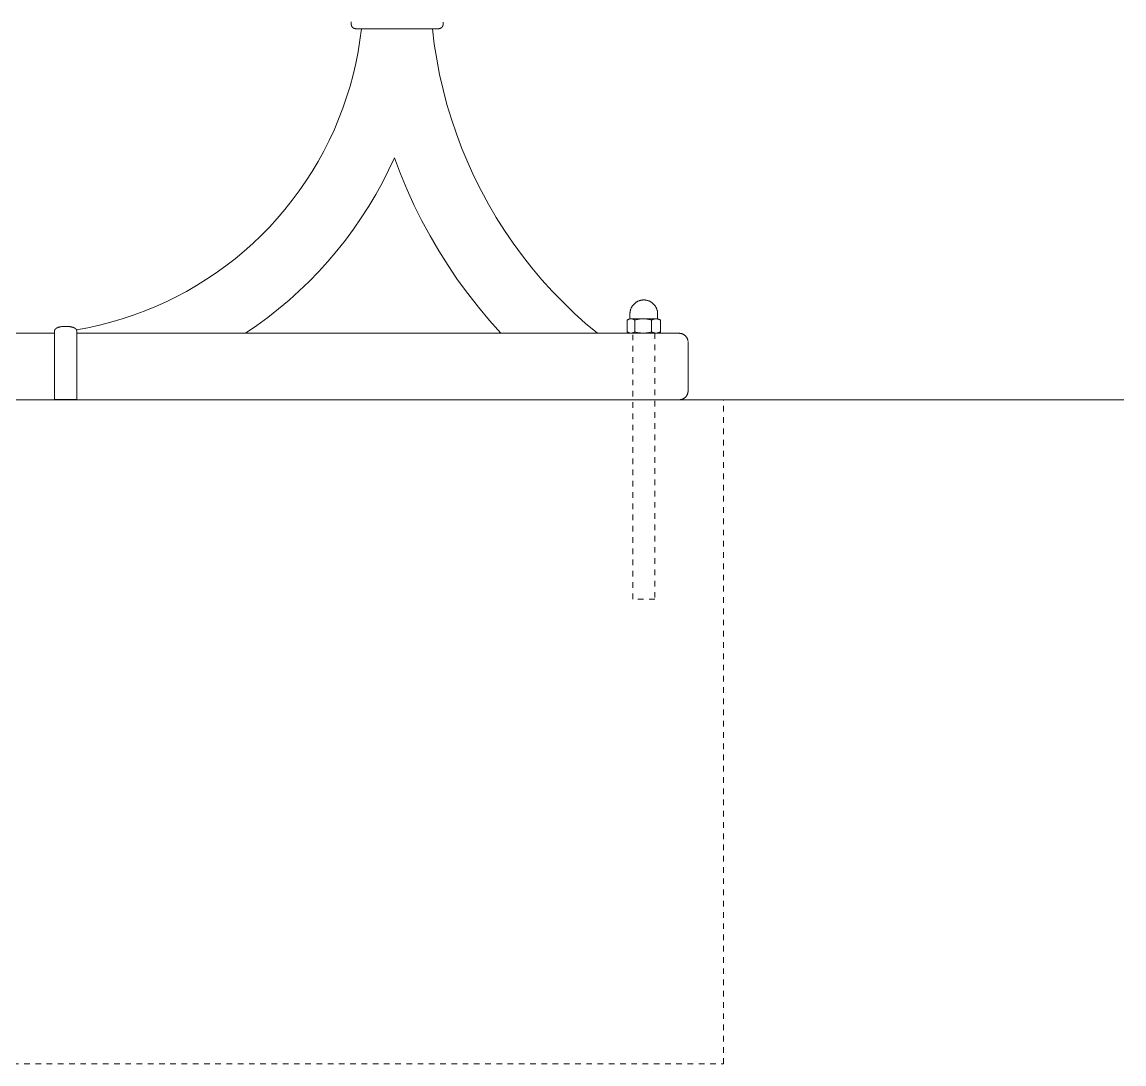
# Model space of a CAD drawing. Header units: inches. Extents: x -4 to 147, y -1 to 99.
# Drawn here: x 126 to 145.6, y 64.84 to 83.36 of the extents above; entities that cross this region are included whole.
import ezdxf

# ---------------------------------------------------------------- set-up
doc = ezdxf.new("R2010")
doc.units = ezdxf.units.IN
doc.linetypes.add('HIDDEN', pattern=[1.905, 1.27, -0.635])
doc.layers.add('ZANO_R', color=7, linetype='Continuous', lineweight=0)
doc.layers.add('ZANO_R_przerywana', color=250, linetype='HIDDEN', lineweight=0)

msp = doc.modelspace()

# ---------------------------------------------------------------- linework, layer by layer
at = {"layer": 'ZANO_R'}
for p, q in [((131.8597, 83.3641), (131.85974, 83.36679)), ((131.8597, 83.32473), (131.8597, 83.3641)), ((131.8597, 83.32473), (131.85974, 83.32204)), ((131.85974, 83.32204), (131.85988, 83.31936)), ((131.85988, 83.31936), (131.86011, 83.31668)), ((131.86011, 83.31668), (131.86043, 83.31401)), ((131.86043, 83.31401), (131.86084, 83.31135)), ((131.86084, 83.31135), (131.86134, 83.30871)), ((131.86134, 83.30871), (131.86194, 83.30609)), ((131.86194, 83.30609), (131.86262, 83.30349)), ((131.86262, 83.30349), (131.86339, 83.30091)), ((131.86339, 83.30091), (131.86424, 83.29836)), ((131.86424, 83.29836), (131.86519, 83.29584)), ((133.48818, 83.29836), (133.48724, 83.29584)), ((133.48904, 83.30091), (133.48818, 83.29836)), ((133.48981, 83.30349), (133.48904, 83.30091)), ((133.49049, 83.30609), (133.48981, 83.30349)), ((133.49108, 83.30871), (133.49049, 83.30609)), ((133.49158, 83.31135), (133.49108, 83.30871)), ((133.49199, 83.31401), (133.49158, 83.31135)), ((133.49231, 83.31668), (133.49199, 83.31401)), ((133.49254, 83.31936), (133.49231, 83.31668)), ((133.49268, 83.32204), (133.49254, 83.31936)), ((133.49273, 83.32473), (133.49268, 83.32204)), ((133.49272, 83.32473), (133.49272, 83.3641)), ((131.86519, 83.29584), (131.86622, 83.29336)), ((131.86622, 83.29336), (131.86733, 83.29091)), ((131.86733, 83.29091), (131.86852, 83.2885)), ((131.86852, 83.2885), (131.8698, 83.28614)), ((131.8698, 83.28614), (131.87116, 83.28382)), ((131.87116, 83.28382), (131.8726, 83.28154)), ((131.8726, 83.28154), (131.87411, 83.27932)), ((131.87411, 83.27932), (131.8757, 83.27715)), ((131.8757, 83.27715), (131.87736, 83.27504)), ((131.87736, 83.27504), (131.87909, 83.27298)), ((131.87909, 83.27298), (131.88089, 83.27099)), ((131.88089, 83.27099), (131.88276, 83.26905)), ((131.88276, 83.26905), (131.88469, 83.26718)), ((131.88469, 83.26718), (131.88669, 83.26538)), ((131.88669, 83.26538), (131.88874, 83.26365)), ((131.88874, 83.26365), (131.89086, 83.26199)), ((131.89086, 83.26199), (131.89303, 83.2604)), ((131.89303, 83.2604), (131.89525, 83.25889)), ((131.89525, 83.25889), (131.89752, 83.25745)), ((131.89752, 83.25745), (131.89985, 83.2561)), ((131.89985, 83.2561), (131.90221, 83.25482)), ((131.90221, 83.25482), (131.90462, 83.25362)), ((131.90462, 83.25362), (131.90707, 83.25251)), ((131.90707, 83.25251), (131.90955, 83.25148)), ((131.90955, 83.25148), (131.91207, 83.25054)), ((131.91207, 83.25054), (131.91462, 83.24968)), ((131.91462, 83.24968), (131.91719, 83.24891)), ((131.91719, 83.24891), (131.91979, 83.24823)), ((131.91979, 83.24823), (131.92242, 83.24764)), ((131.92242, 83.24764), (131.92506, 83.24713)), ((131.92506, 83.24713), (131.92771, 83.24672)), ((131.92771, 83.24672), (131.93038, 83.2464)), ((131.93038, 83.2464), (131.93306, 83.24617)), ((131.93306, 83.24617), (131.93575, 83.24604)), ((131.93575, 83.24604), (131.93844, 83.24599)), ((133.41398, 83.24599), (131.93844, 83.24599)), ((132.01406, 83.03945), (132.0407, 83.24599)), ((133.30216, 83.24599), (133.33562, 82.97318)), ((133.41667, 83.24604), (133.41398, 83.24599)), ((133.41936, 83.24617), (133.41667, 83.24604)), ((133.42204, 83.2464), (133.41936, 83.24617)), ((133.42471, 83.24672), (133.42204, 83.2464)), ((133.42736, 83.24714), (133.42471, 83.24672)), ((133.43001, 83.24764), (133.42736, 83.24714)), ((133.43263, 83.24823), (133.43001, 83.24764)), ((133.43523, 83.24891), (133.43263, 83.24823)), ((133.4378, 83.24968), (133.43523, 83.24891)), ((133.44035, 83.25054), (133.4378, 83.24968)), ((133.44287, 83.25148), (133.44035, 83.25054)), ((133.44536, 83.25251), (133.44287, 83.25148)), ((133.4478, 83.25362), (133.44536, 83.25251)), ((133.45021, 83.25482), (133.4478, 83.25362)), ((133.45258, 83.2561), (133.45021, 83.25482)), ((133.4549, 83.25745), (133.45258, 83.2561)), ((133.45717, 83.25889), (133.4549, 83.25745)), ((133.45939, 83.2604), (133.45717, 83.25889)), ((133.46156, 83.26199), (133.45939, 83.2604)), ((133.46368, 83.26365), (133.46156, 83.26199)), ((133.46573, 83.26538), (133.46368, 83.26365)), ((133.46773, 83.26718), (133.46573, 83.26538)), ((133.46966, 83.26905), (133.46773, 83.26718)), ((133.47153, 83.27099), (133.46966, 83.26905)), ((133.47333, 83.27298), (133.47153, 83.27099)), ((133.47506, 83.27504), (133.47333, 83.27298)), ((133.47673, 83.27715), (133.47506, 83.27504)), ((133.47831, 83.27932), (133.47673, 83.27715)), ((133.47983, 83.28155), (133.47831, 83.27932)), ((133.48126, 83.28382), (133.47983, 83.28155)), ((133.48262, 83.28614), (133.48126, 83.28382)), ((133.4839, 83.2885), (133.48262, 83.28614)), ((133.48509, 83.29091), (133.4839, 83.2885)), ((133.48621, 83.29336), (133.48509, 83.29091)), ((133.48724, 83.29584), (133.48621, 83.29336)), ((131.98042, 82.83393), (132.01406, 83.03945)), ((133.33562, 82.97318), (133.37835, 82.70168)), ((131.93979, 82.62967), (131.98042, 82.83393)), ((131.89225, 82.42692), (131.93979, 82.62967)), ((133.37835, 82.70168), (133.43029, 82.43178)), ((131.83782, 82.2259), (131.89225, 82.42692)), ((133.43029, 82.43178), (133.4914, 82.16381)), ((131.77659, 82.02685), (131.83782, 82.2259)), ((133.4914, 82.16381), (133.5616, 81.89808)), ((131.70863, 81.83), (131.77659, 82.02685)), ((131.634, 81.63558), (131.70863, 81.83)), ((133.5616, 81.89808), (133.64081, 81.63489)), ((131.5528, 81.44381), (131.634, 81.63558)), ((133.64081, 81.63489), (133.72893, 81.37455)), ((131.46512, 81.25491), (131.5528, 81.44381)), ((133.72893, 81.37455), (133.82586, 81.11736)), ((131.37106, 81.06911), (131.46512, 81.25491)), ((131.27073, 80.88661), (131.37106, 81.06911)), ((132.52296, 80.72948), (132.62616, 80.95078)), ((132.62616, 80.95078), (132.73488, 80.6645)), ((133.82586, 81.11736), (133.93149, 80.86362)), ((131.16426, 80.70764), (131.27073, 80.88661)), ((133.93149, 80.86362), (134.04571, 80.61362)), ((131.05175, 80.53239), (131.16426, 80.70764)), ((132.41241, 80.51177), (132.52296, 80.72948)), ((132.73488, 80.6645), (132.85302, 80.38199)), ((134.04571, 80.61362), (134.16837, 80.36766)), ((130.80918, 80.19388), (130.93334, 80.36107)), ((130.93334, 80.36107), (131.05175, 80.53239)), ((132.29464, 80.29787), (132.41241, 80.51177)), ((132.85302, 80.38199), (132.98043, 80.10354)), ((134.16837, 80.36766), (134.29933, 80.12602)), ((130.67939, 80.03101), (130.80918, 80.19388)), ((132.16979, 80.08803), (132.29464, 80.29787)), ((130.54414, 79.87265), (130.67939, 80.03101)), ((132.03798, 79.88249), (132.16979, 80.08803)), ((132.98043, 80.10354), (133.117, 79.82945)), ((134.29933, 80.12602), (134.43844, 79.88898)), ((130.40358, 79.71899), (130.54414, 79.87265)), ((131.89938, 79.68146), (132.03798, 79.88249)), ((133.117, 79.82945), (133.26256, 79.56004)), ((134.43844, 79.88898), (134.58555, 79.65681)), ((130.25787, 79.5702), (130.40358, 79.71899)), ((131.75413, 79.48519), (131.89938, 79.68146)), ((134.58555, 79.65681), (134.74048, 79.42979)), ((129.95169, 79.28792), (130.10718, 79.42646)), ((130.10718, 79.42646), (130.25787, 79.5702)), ((131.60239, 79.29388), (131.75413, 79.48519)), ((133.26256, 79.56004), (133.41695, 79.29559)), ((134.74048, 79.42979), (134.90304, 79.20817)), ((129.79157, 79.15476), (129.95169, 79.28792)), ((131.44435, 79.10775), (131.60239, 79.29388)), ((133.41695, 79.29559), (133.58001, 79.0364)), ((134.90304, 79.20817), (135.07306, 78.99221)), ((129.45821, 78.90516), (129.62701, 79.02712)), ((129.62701, 79.02712), (129.79157, 79.15476)), ((131.28016, 78.92702), (131.44435, 79.10775)), ((133.58001, 79.0364), (133.75156, 78.78274)), ((135.07306, 78.99221), (135.25033, 78.78217)), ((129.28535, 78.78901), (129.45821, 78.90516)), ((131.11003, 78.75188), (131.28016, 78.92702)), ((128.92828, 78.5747), (129.10864, 78.67882)), ((129.10864, 78.67882), (129.28535, 78.78901)), ((130.93413, 78.58252), (131.11003, 78.75188)), ((133.75156, 78.78274), (133.93141, 78.5349)), ((135.25033, 78.78217), (135.43465, 78.57829)), ((128.55747, 78.38516), (128.74449, 78.47677)), ((128.74449, 78.47677), (128.92828, 78.5747)), ((130.56584, 78.26192), (130.75267, 78.41914)), ((130.75267, 78.41914), (130.93413, 78.58252)), ((133.93141, 78.5349), (134.11937, 78.29315)), ((135.43465, 78.57829), (135.62581, 78.3808)), ((136.94901, 78.39475), (136.95653, 78.39849)), ((136.95653, 78.39849), (136.96418, 78.40197)), ((136.96418, 78.40197), (136.97194, 78.40518)), ((136.97194, 78.40518), (136.97981, 78.40813)), ((136.97981, 78.40813), (136.98778, 78.41081)), ((136.98778, 78.41081), (136.99583, 78.41321)), ((136.99583, 78.41321), (137.00395, 78.41534)), ((137.00395, 78.41534), (137.01215, 78.41719)), ((137.01215, 78.41719), (137.02041, 78.41876)), ((137.02041, 78.41876), (137.02871, 78.42005)), ((137.02871, 78.42005), (137.03705, 78.42105)), ((137.03705, 78.42105), (137.04542, 78.42177)), ((137.04542, 78.42177), (137.05381, 78.4222)), ((137.05381, 78.4222), (137.06221, 78.42234)), ((137.06221, 78.42234), (137.07061, 78.4222)), ((137.07061, 78.4222), (137.07901, 78.42177)), ((137.07901, 78.42177), (137.08738, 78.42105)), ((137.08738, 78.42105), (137.09572, 78.42005)), ((137.09572, 78.42005), (137.10402, 78.41876)), ((137.10402, 78.41876), (137.11228, 78.41719)), ((137.11228, 78.41719), (137.12047, 78.41534)), ((137.12047, 78.41534), (137.1286, 78.41321)), ((137.1286, 78.41321), (137.13665, 78.41081)), ((137.13665, 78.41081), (137.14462, 78.40813)), ((137.14462, 78.40813), (137.15248, 78.40518)), ((137.15248, 78.40518), (137.16025, 78.40197)), ((137.16025, 78.40197), (137.16789, 78.39849)), ((137.16789, 78.39849), (137.17542, 78.39475)), ((127.97923, 78.14922), (128.17462, 78.22129)), ((128.17462, 78.22129), (128.36744, 78.29997)), ((128.36744, 78.29997), (128.55747, 78.38516)), ((130.37386, 78.11104), (130.56584, 78.26192)), ((134.11937, 78.29315), (134.31522, 78.05775)), ((135.62581, 78.3808), (135.82358, 78.18994)), ((136.81744, 78.20144), (136.81844, 78.20978)), ((136.81844, 78.20978), (136.81973, 78.21809)), ((136.81973, 78.21809), (136.8213, 78.22634)), ((136.8213, 78.22634), (136.82315, 78.23454)), ((136.82315, 78.23454), (136.82528, 78.24266)), ((136.82528, 78.24266), (136.82768, 78.25071)), ((136.82768, 78.25071), (136.83036, 78.25868)), ((136.83036, 78.25868), (136.83331, 78.26655)), ((136.83331, 78.26655), (136.83652, 78.27431)), ((136.83652, 78.27431), (136.84, 78.28196)), ((136.84, 78.28196), (136.84374, 78.28948)), ((136.84374, 78.28948), (136.84773, 78.29687)), ((136.84773, 78.29687), (136.85197, 78.30413)), ((136.85197, 78.30413), (136.85646, 78.31123)), ((136.85646, 78.31123), (136.86119, 78.31818)), ((136.86119, 78.31818), (136.86615, 78.32496)), ((136.86615, 78.32496), (136.87134, 78.33156)), ((136.87134, 78.33156), (136.87675, 78.33799)), ((136.87675, 78.33799), (136.88238, 78.34423)), ((136.88238, 78.34423), (136.88822, 78.35027)), ((136.88822, 78.35027), (136.89426, 78.35611)), ((136.89426, 78.35611), (136.9005, 78.36174)), ((136.9005, 78.36174), (136.90693, 78.36715)), ((136.90693, 78.36715), (136.91353, 78.37234)), ((136.91353, 78.37234), (136.92031, 78.3773)), ((136.92031, 78.3773), (136.92726, 78.38203)), ((136.92726, 78.38203), (136.93436, 78.38652)), ((136.93436, 78.38652), (136.94162, 78.39076)), ((136.94162, 78.39076), (136.94901, 78.39475)), ((137.17542, 78.39475), (137.18281, 78.39076)), ((137.18281, 78.39076), (137.19006, 78.38652)), ((137.19006, 78.38652), (137.19717, 78.38203)), ((137.19717, 78.38203), (137.20411, 78.3773)), ((137.20411, 78.3773), (137.21089, 78.37234)), ((137.21089, 78.37234), (137.2175, 78.36715)), ((137.2175, 78.36715), (137.22393, 78.36174)), ((137.22393, 78.36174), (137.23016, 78.35611)), ((137.23016, 78.35611), (137.23621, 78.35027)), ((137.23621, 78.35027), (137.24205, 78.34423)), ((137.24205, 78.34423), (137.24767, 78.33799)), ((137.24767, 78.33799), (137.25309, 78.33156)), ((137.25309, 78.33156), (137.25828, 78.32496)), ((137.25828, 78.32496), (137.26324, 78.31818)), ((137.26324, 78.31818), (137.26797, 78.31123)), ((137.26797, 78.31123), (137.27245, 78.30413)), ((137.27245, 78.30413), (137.2767, 78.29687)), ((137.2767, 78.29687), (137.28069, 78.28948)), ((137.28069, 78.28948), (137.28443, 78.28196)), ((137.28443, 78.28196), (137.28791, 78.27431)), ((137.28791, 78.27431), (137.29112, 78.26655)), ((137.29112, 78.26655), (137.29407, 78.25868)), ((137.29407, 78.25868), (137.29675, 78.25071)), ((137.29675, 78.25071), (137.29915, 78.24266)), ((137.29915, 78.24266), (137.30128, 78.23454)), ((137.30128, 78.23454), (137.30313, 78.22634)), ((137.30313, 78.22634), (137.3047, 78.21809)), ((137.3047, 78.21809), (137.30598, 78.20978)), ((137.30598, 78.20978), (137.30699, 78.20144)), ((127.37995, 77.97345), (127.58167, 78.02523)), ((127.58167, 78.02523), (127.7815, 78.08384)), ((127.7815, 78.08384), (127.97923, 78.14922)), ((130.17694, 77.96667), (130.37386, 78.11104)), ((134.31522, 78.05775), (134.51875, 77.82896)), ((135.82358, 78.18994), (136.02773, 78.00592)), ((136.02773, 78.00592), (136.23803, 77.82896)), ((136.77055, 78.06722), (136.76696, 78.06484)), ((136.76696, 77.85465), (136.76696, 78.06484)), ((136.77423, 78.06949), (136.77055, 78.06722)), ((136.77797, 78.07163), (136.77423, 78.06949)), ((136.77537, 78.06983), (136.80631, 78.08769)), ((136.78179, 78.07365), (136.77797, 78.07163)), ((136.78567, 78.07554), (136.78179, 78.07365)), ((136.78961, 78.0773), (136.78567, 78.07554)), ((136.7936, 78.07893), (136.78961, 78.0773)), ((136.79765, 78.08043), (136.7936, 78.07893)), ((136.80175, 78.08179), (136.79765, 78.08043)), ((136.80588, 78.08302), (136.80175, 78.08179)), ((136.81006, 78.0841), (136.80588, 78.08302)), ((136.80631, 78.08769), (136.80631, 78.08769)), ((136.80631, 78.08769), (136.80631, 78.08769)), ((136.80631, 78.08769), (136.80631, 78.08769)), ((136.80631, 78.08769), (136.80632, 78.08769)), ((136.80632, 78.08769), (136.80638, 78.08769)), ((136.80638, 78.08769), (136.80668, 78.08769)), ((136.80668, 78.08769), (136.80797, 78.08769)), ((136.80797, 78.08769), (136.81323, 78.08769)), ((136.81427, 78.08505), (136.81006, 78.0841)), ((136.81164, 78.08772), (136.81615, 78.09242)), ((136.81323, 78.08769), (136.83347, 78.08769)), ((136.81851, 78.08586), (136.81427, 78.08505)), ((136.81615, 78.17628), (136.81629, 78.18468)), ((136.81615, 78.09242), (136.81615, 78.17628)), ((136.81629, 78.18468), (136.81672, 78.19307)), ((136.81672, 78.19307), (136.81744, 78.20144)), ((136.82277, 78.08653), (136.81851, 78.08586)), ((136.82705, 78.08706), (136.82277, 78.08653)), ((136.83135, 78.08745), (136.82705, 78.08706)), ((136.83566, 78.08769), (136.83135, 78.08745)), ((136.83997, 78.08745), (136.83566, 78.08769)), ((136.83823, 78.08769), (137.04692, 78.08769)), ((136.84427, 78.08706), (136.83997, 78.08745)), ((136.84855, 78.08654), (136.84427, 78.08706)), ((136.85282, 78.08587), (136.84855, 78.08654)), ((136.85705, 78.08506), (136.85282, 78.08587)), ((136.86126, 78.08411), (136.85705, 78.08506)), ((136.86544, 78.08302), (136.86126, 78.08411)), ((136.86958, 78.08179), (136.86544, 78.08302)), ((136.87367, 78.08043), (136.86958, 78.08179)), ((136.87772, 78.07893), (136.87367, 78.08043)), ((136.88172, 78.0773), (136.87772, 78.07893)), ((136.88566, 78.07554), (136.88172, 78.0773)), ((136.88954, 78.07365), (136.88566, 78.07554)), ((136.89335, 78.07163), (136.88954, 78.07365)), ((136.8971, 78.06949), (136.89335, 78.07163)), ((136.90077, 78.06722), (136.8971, 78.06949)), ((136.90437, 78.06484), (136.90077, 78.06722)), ((136.92037, 78.06944), (136.90437, 78.06484)), ((136.90437, 78.06484), (136.90437, 77.85465)), ((136.93652, 78.07354), (136.92037, 78.06944)), ((136.95278, 78.07712), (136.93652, 78.07354)), ((136.96915, 78.08019), (136.95278, 78.07712)), ((136.98561, 78.08274), (136.96915, 78.08019)), ((137.00214, 78.08477), (136.98561, 78.08274)), ((137.01872, 78.08627), (137.00214, 78.08477)), ((137.03535, 78.08724), (137.01872, 78.08627)), ((137.052, 78.08769), (137.03535, 78.08724)), ((137.06864, 78.08724), (137.052, 78.08769)), ((137.05671, 78.08769), (137.27604, 78.08769)), ((137.08527, 78.08627), (137.06864, 78.08724)), ((137.10186, 78.08477), (137.08527, 78.08627)), ((137.11839, 78.08274), (137.10186, 78.08477)), ((137.13485, 78.08019), (137.11839, 78.08274)), ((137.15121, 78.07712), (137.13485, 78.08019)), ((137.16748, 78.07354), (137.15121, 78.07712)), ((137.18362, 78.06944), (137.16748, 78.07354)), ((137.19963, 78.06484), (137.18362, 78.06944)), ((137.20444, 78.06757), (137.19963, 78.06484)), ((137.19963, 77.85465), (137.19963, 78.06484)), ((137.20934, 78.07014), (137.20444, 78.06757)), ((137.21433, 78.07254), (137.20934, 78.07014)), ((137.21939, 78.07477), (137.21433, 78.07254)), ((137.22453, 78.07684), (137.21939, 78.07477)), ((137.22973, 78.07873), (137.22453, 78.07684)), ((137.235, 78.08045), (137.22973, 78.07873)), ((137.24031, 78.08199), (137.235, 78.08045)), ((137.24568, 78.08335), (137.24031, 78.08199)), ((137.25108, 78.08453), (137.24568, 78.08335)), ((137.25653, 78.08553), (137.25108, 78.08453)), ((137.262, 78.08635), (137.25653, 78.08553)), ((137.2675, 78.08698), (137.262, 78.08635)), ((137.27302, 78.08743), (137.2675, 78.08698)), ((137.27855, 78.08769), (137.27302, 78.08743)), ((137.28411, 78.08743), (137.27859, 78.08769)), ((137.28173, 78.08769), (137.31811, 78.08769)), ((137.28963, 78.08698), (137.28411, 78.08743)), ((137.29512, 78.08635), (137.28963, 78.08698)), ((137.3006, 78.08553), (137.29512, 78.08635)), ((137.30604, 78.08453), (137.3006, 78.08553)), ((137.31144, 78.08335), (137.30604, 78.08453)), ((137.30699, 78.20144), (137.3077, 78.19307)), ((137.3077, 78.19307), (137.30813, 78.18468)), ((137.30813, 78.18468), (137.30828, 78.17628)), ((137.30828, 78.17628), (137.30828, 78.09242)), ((137.30828, 78.09242), (137.31279, 78.08772)), ((137.31681, 78.08199), (137.31144, 78.08335)), ((137.32212, 78.08045), (137.31681, 78.08199)), ((137.31812, 78.08769), (137.35127, 78.06855)), ((137.32738, 78.07873), (137.32212, 78.08045)), ((137.33258, 78.07684), (137.32738, 78.07873)), ((137.33771, 78.07477), (137.33258, 78.07684)), ((137.34278, 78.07254), (137.33771, 78.07477)), ((137.34776, 78.07014), (137.34278, 78.07254)), ((137.35266, 78.06757), (137.34776, 78.07014)), ((137.35127, 78.06855), (137.35747, 78.06484)), ((137.35747, 78.06484), (137.35266, 78.06757)), ((137.35747, 78.06484), (137.35747, 77.85465)), ((125.3617, 77.82896), (126.58218, 77.82896)), ((125.96011, 77.82896), (126.58218, 77.82896)), ((126.48534, 77.82896), (126.58218, 77.83808)), ((126.48534, 77.82896), (126.58218, 77.83808)), ((126.58218, 77.87342), (126.58219, 77.87427)), ((126.58218, 77.87342), (126.58218, 77.8696)), ((126.58218, 77.8696), (126.58218, 77.8595)), ((126.58218, 77.8595), (126.58218, 77.84287)), ((126.58218, 77.84287), (126.58218, 77.82001)), ((126.58218, 77.82001), (126.58218, 77.79178)), ((126.58219, 77.87427), (126.58222, 77.87512)), ((126.58222, 77.87512), (126.58227, 77.87597)), ((126.58227, 77.87597), (126.58233, 77.87683)), ((126.58233, 77.87683), (126.58242, 77.87769)), ((126.58242, 77.87769), (126.58253, 77.87855)), ((126.58253, 77.87855), (126.58266, 77.87941)), ((126.58266, 77.87941), (126.58281, 77.88028)), ((126.58281, 77.88028), (126.58299, 77.88116)), ((126.58299, 77.88116), (126.58318, 77.88203)), ((126.58318, 77.88203), (126.5834, 77.88291)), ((126.5834, 77.88291), (126.58363, 77.88379)), ((126.58363, 77.88379), (126.58389, 77.88467)), ((126.58389, 77.88467), (126.58418, 77.88555)), ((126.58418, 77.88555), (126.58448, 77.88643)), ((126.58448, 77.88643), (126.58481, 77.88732)), ((126.58481, 77.88732), (126.58516, 77.88821)), ((126.58516, 77.88821), (126.58553, 77.8891)), ((126.58553, 77.8891), (126.58592, 77.88999)), ((126.58592, 77.88999), (126.58634, 77.89088)), ((126.58634, 77.89088), (126.58679, 77.89177)), ((126.58679, 77.89177), (126.58725, 77.89266)), ((126.58725, 77.89266), (126.58774, 77.89355)), ((126.58774, 77.89355), (126.58826, 77.89444)), ((126.58826, 77.89444), (126.58879, 77.89533)), ((126.58879, 77.89533), (126.58936, 77.89622)), ((126.58936, 77.89622), (126.58994, 77.89711)), ((126.58994, 77.89711), (126.59055, 77.898)), ((126.59055, 77.898), (126.59119, 77.89889)), ((126.59119, 77.89889), (126.59184, 77.89977)), ((126.59184, 77.89977), (126.59253, 77.90066)), ((126.59253, 77.90066), (126.59323, 77.90154)), ((126.59323, 77.90154), (126.59397, 77.90242)), ((126.59397, 77.90242), (126.59472, 77.9033)), ((126.59472, 77.9033), (126.59631, 77.90505)), ((126.59631, 77.90505), (126.59799, 77.90678)), ((126.59799, 77.90678), (126.59977, 77.90851)), ((126.59977, 77.90851), (126.60165, 77.91021)), ((126.60165, 77.91021), (126.60362, 77.9119)), ((126.60362, 77.9119), (126.60569, 77.91357)), ((126.60569, 77.91357), (126.60785, 77.91522)), ((126.60785, 77.91522), (126.6101, 77.91685)), ((126.6101, 77.91685), (126.61244, 77.91845)), ((126.61244, 77.91845), (126.61488, 77.92002)), ((126.61488, 77.92002), (126.6174, 77.92157)), ((126.6174, 77.92157), (126.62, 77.92308)), ((126.62, 77.92308), (126.62269, 77.92457)), ((126.62269, 77.92457), (126.62546, 77.92602)), ((126.62546, 77.92602), (126.6283, 77.92744)), ((126.6283, 77.92744), (126.63122, 77.92882)), ((126.63122, 77.92882), (126.63421, 77.93016)), ((126.63421, 77.93016), (126.63727, 77.93146)), ((126.63727, 77.93146), (126.6404, 77.93272)), ((126.6404, 77.93272), (126.64358, 77.93395)), ((126.64358, 77.93395), (126.64683, 77.93513)), ((126.64683, 77.93513), (126.65348, 77.93736)), ((126.65348, 77.93736), (126.66032, 77.93941)), ((126.66032, 77.93941), (126.66733, 77.94127)), ((126.66733, 77.94127), (126.67446, 77.94295)), ((126.67446, 77.94295), (126.68169, 77.94445)), ((126.68169, 77.94445), (126.68899, 77.94575)), ((126.68899, 77.94575), (126.69632, 77.94686)), ((126.69632, 77.94686), (126.70367, 77.94779)), ((126.70367, 77.94779), (126.711, 77.94853)), ((126.711, 77.94853), (126.71829, 77.9491)), ((126.71829, 77.9491), (126.72551, 77.9495)), ((126.72551, 77.9495), (126.73263, 77.94973)), ((126.73263, 77.94973), (126.73966, 77.94981)), ((126.73966, 77.94981), (126.81839, 77.94981)), ((126.81839, 77.94981), (126.82541, 77.94973)), ((126.82541, 77.94973), (126.83254, 77.9495)), ((126.83254, 77.9495), (126.83976, 77.9491)), ((126.83976, 77.9491), (126.84705, 77.94853)), ((126.84705, 77.94853), (126.85438, 77.94779)), ((126.85438, 77.94779), (126.86172, 77.94686)), ((126.86172, 77.94686), (126.86906, 77.94575)), ((126.86906, 77.94575), (126.87636, 77.94445)), ((126.87636, 77.94445), (126.88359, 77.94295)), ((126.88359, 77.94295), (126.89072, 77.94127)), ((126.89072, 77.94127), (126.89772, 77.93941)), ((126.89772, 77.93941), (126.90457, 77.93736)), ((126.90457, 77.93736), (126.91122, 77.93513)), ((126.91122, 77.93513), (126.91446, 77.93395)), ((126.91446, 77.93395), (126.91765, 77.93272)), ((126.91765, 77.93272), (126.92078, 77.93146)), ((126.92078, 77.93146), (126.92384, 77.93016)), ((126.92384, 77.93016), (126.92683, 77.92882)), ((126.92683, 77.92882), (126.92975, 77.92744)), ((126.92975, 77.92744), (126.93259, 77.92602)), ((126.93259, 77.92602), (126.93536, 77.92457)), ((126.93536, 77.92457), (126.93805, 77.92308)), ((126.93805, 77.92308), (126.94065, 77.92157)), ((126.94065, 77.92157), (126.94317, 77.92002)), ((126.94317, 77.92002), (126.9456, 77.91845)), ((126.9456, 77.91845), (126.94795, 77.91685)), ((126.94795, 77.91685), (126.9502, 77.91522)), ((126.9502, 77.91522), (126.95236, 77.91357)), ((126.95236, 77.91357), (126.95443, 77.9119)), ((126.95443, 77.9119), (126.9564, 77.91021)), ((126.9564, 77.91021), (126.95828, 77.90851)), ((126.95828, 77.90851), (126.96006, 77.90678)), ((126.96006, 77.90678), (126.96174, 77.90505)), ((126.96174, 77.90505), (126.96333, 77.9033)), ((126.96333, 77.9033), (126.96408, 77.90242)), ((126.96408, 77.90242), (126.96481, 77.90154)), ((126.96481, 77.90154), (126.96552, 77.90066)), ((126.96552, 77.90066), (126.9662, 77.89977)), ((126.9662, 77.89977), (126.96686, 77.89889)), ((126.96686, 77.89889), (126.9675, 77.898)), ((126.9675, 77.898), (126.96811, 77.89711)), ((126.96811, 77.89711), (126.96869, 77.89622)), ((126.96869, 77.89622), (126.96925, 77.89533)), ((126.96925, 77.89533), (126.96979, 77.89444)), ((126.96979, 77.89444), (126.97031, 77.89355)), ((126.97031, 77.89355), (126.9708, 77.89266)), ((126.9708, 77.89266), (126.97126, 77.89177)), ((126.97126, 77.89177), (126.9717, 77.89088)), ((126.9717, 77.89088), (126.97212, 77.88999)), ((126.97182, 77.89063), (127.17659, 77.92856)), ((126.97212, 77.88999), (126.97252, 77.8891)), ((126.97252, 77.8891), (126.97289, 77.88821)), ((126.97289, 77.88821), (126.97324, 77.88732)), ((126.97324, 77.88732), (126.97357, 77.88643)), ((126.97357, 77.88643), (126.97387, 77.88555)), ((126.97387, 77.88555), (126.97415, 77.88467)), ((126.97415, 77.88467), (126.97441, 77.88379)), ((126.97441, 77.88379), (126.97465, 77.88291)), ((126.97465, 77.88291), (126.97487, 77.88203)), ((126.97487, 77.88203), (126.97506, 77.88116)), ((126.97506, 77.88116), (126.97523, 77.88028)), ((126.97523, 77.88028), (126.97539, 77.87941)), ((126.97539, 77.87941), (126.97552, 77.87855)), ((126.97552, 77.87855), (126.97563, 77.87769)), ((126.97563, 77.87769), (126.97571, 77.87683)), ((126.97571, 77.87683), (126.97578, 77.87597)), ((126.97578, 77.87597), (126.97583, 77.87512)), ((126.97583, 77.87512), (126.97586, 77.87427)), ((126.97586, 77.87427), (126.97587, 77.87342)), ((126.97587, 77.8696), (126.97587, 77.87342)), ((126.97587, 77.8595), (126.97587, 77.8696)), ((126.97587, 77.84287), (126.97587, 77.8595)), ((126.97587, 77.82001), (126.97587, 77.84287)), ((126.97587, 77.82896), (136.47166, 77.82896)), ((126.97587, 77.79178), (126.97587, 77.82001)), ((127.17659, 77.92856), (127.37995, 77.97345)), ((129.97531, 77.82896), (130.17694, 77.96667)), ((136.47166, 77.82896), (137.69213, 77.82896)), ((136.76696, 77.85465), (136.77055, 77.85226)), ((136.77055, 77.85226), (136.77423, 77.84999)), ((136.77423, 77.84999), (136.77797, 77.84785)), ((136.80631, 77.83179), (136.77539, 77.84964)), ((136.77797, 77.84785), (136.78179, 77.84583)), ((136.78179, 77.84583), (136.78567, 77.84394)), ((136.78567, 77.84394), (136.78961, 77.84218)), ((136.78662, 77.83179), (136.80631, 77.83179)), ((136.78961, 77.84218), (136.7936, 77.84055)), ((136.7936, 77.84055), (136.79765, 77.83906)), ((136.79765, 77.83906), (136.80175, 77.83769)), ((136.80175, 77.83769), (136.80588, 77.83647)), ((136.80588, 77.83647), (136.81006, 77.83538)), ((136.80632, 77.83179), (136.83347, 77.83179)), ((136.81006, 77.83538), (136.81427, 77.83443)), ((136.81427, 77.83443), (136.81851, 77.83362)), ((136.81851, 77.83362), (136.82277, 77.83295)), ((136.82277, 77.83295), (136.82705, 77.83242)), ((136.82705, 77.83242), (136.83135, 77.83203)), ((136.83135, 77.83203), (136.83566, 77.83179)), ((136.83566, 77.83179), (136.83997, 77.83203)), ((136.83785, 77.83179), (137.04728, 77.83179)), ((136.83997, 77.83203), (136.84427, 77.83242)), ((136.84427, 77.83242), (136.84855, 77.83295)), ((136.84855, 77.83295), (136.85282, 77.83362)), ((136.85282, 77.83362), (136.85705, 77.83443)), ((136.85705, 77.83443), (136.86126, 77.83538)), ((136.86126, 77.83538), (136.86544, 77.83647)), ((136.86544, 77.83647), (136.86958, 77.83769)), ((136.86958, 77.83769), (136.87367, 77.83906)), ((136.87367, 77.83906), (136.87772, 77.84055)), ((136.87772, 77.84055), (136.88172, 77.84218)), ((136.88172, 77.84218), (136.88566, 77.84394)), ((136.88566, 77.84394), (136.88954, 77.84584)), ((136.88954, 77.84584), (136.89335, 77.84785)), ((136.89335, 77.84785), (136.8971, 77.85)), ((136.8971, 77.85), (136.90077, 77.85226)), ((136.90077, 77.85226), (136.90437, 77.85465)), ((136.90437, 77.85465), (136.92037, 77.85004)), ((136.92037, 77.85004), (136.93652, 77.84594)), ((136.93652, 77.84594), (136.95278, 77.84236)), ((136.95278, 77.84236), (136.96915, 77.83929)), ((136.96915, 77.83929), (136.98561, 77.83674)), ((136.98561, 77.83674), (137.00214, 77.83472)), ((137.00214, 77.83472), (137.01872, 77.83322)), ((137.01872, 77.83322), (137.03535, 77.83224)), ((137.03535, 77.83224), (137.052, 77.83179)), ((137.052, 77.83179), (137.06864, 77.83224)), ((137.0567, 77.83179), (137.27604, 77.83179)), ((137.06864, 77.83224), (137.08527, 77.83322)), ((137.08527, 77.83322), (137.10186, 77.83472)), ((137.10186, 77.83472), (137.11839, 77.83674)), ((137.11839, 77.83674), (137.13485, 77.83929)), ((137.13485, 77.83929), (137.15121, 77.84236)), ((137.15121, 77.84236), (137.16748, 77.84594)), ((137.16748, 77.84594), (137.18362, 77.85004)), ((137.18362, 77.85004), (137.19963, 77.85465)), ((137.20444, 77.85192), (137.19963, 77.85465)), ((137.20934, 77.84935), (137.20444, 77.85192)), ((137.21433, 77.84694), (137.20934, 77.84935)), ((137.21939, 77.84471), (137.21433, 77.84694)), ((137.22453, 77.84264), (137.21939, 77.84471)), ((137.22973, 77.84075), (137.22453, 77.84264)), ((137.235, 77.83904), (137.22973, 77.84075)), ((137.24031, 77.8375), (137.235, 77.83904)), ((137.24568, 77.83614), (137.24031, 77.8375)), ((137.25108, 77.83495), (137.24568, 77.83614)), ((137.25653, 77.83395), (137.25108, 77.83495)), ((137.262, 77.83314), (137.25653, 77.83395)), ((137.2675, 77.8325), (137.262, 77.83314)), ((137.27302, 77.83205), (137.2675, 77.8325)), ((137.27855, 77.83179), (137.27302, 77.83205)), ((137.28408, 77.83205), (137.27855, 77.83179)), ((137.28105, 77.83179), (137.31811, 77.83179)), ((137.2896, 77.8325), (137.28408, 77.83205)), ((137.29509, 77.83313), (137.2896, 77.8325)), ((137.30057, 77.83395), (137.29509, 77.83313)), ((137.30601, 77.83495), (137.30057, 77.83395)), ((137.31142, 77.83613), (137.30601, 77.83495)), ((137.31679, 77.83749), (137.31142, 77.83613)), ((137.3221, 77.83903), (137.31679, 77.83749)), ((137.31811, 77.83179), (137.3378, 77.83179)), ((137.35127, 77.85093), (137.31812, 77.83179)), ((137.32737, 77.84075), (137.3221, 77.83903)), ((137.33257, 77.84264), (137.32737, 77.84075)), ((137.3377, 77.8447), (137.33257, 77.84264)), ((137.34277, 77.84694), (137.3377, 77.8447)), ((137.34775, 77.84934), (137.34277, 77.84694)), ((137.35266, 77.85191), (137.34775, 77.84934)), ((137.35747, 77.85465), (137.35127, 77.85093)), ((137.35747, 77.85465), (137.35266, 77.85191)), ((137.69213, 77.82896), (137.6976, 77.82886)), ((137.6976, 77.82886), (137.70305, 77.82858)), ((137.70305, 77.82858), (137.7085, 77.8281)), ((137.7085, 77.8281), (137.71392, 77.82744)), ((137.71392, 77.82744), (137.71932, 77.82659)), ((137.71932, 77.82659), (137.72468, 77.82556)), ((137.72468, 77.82556), (137.73001, 77.82433)), ((137.73001, 77.82433), (137.73529, 77.82293)), ((137.73529, 77.82293), (137.74051, 77.82134)), ((137.74051, 77.82134), (137.74568, 77.81957)), ((137.74568, 77.81957), (137.75079, 77.81763)), ((137.75079, 77.81763), (137.75582, 77.8155)), ((137.75582, 77.8155), (137.76078, 77.81321)), ((137.76078, 77.81321), (137.76565, 77.81074)), ((137.76565, 77.81074), (137.77044, 77.80811)), ((126.58218, 77.79178), (126.58218, 77.75954)), ((126.58218, 77.75954), (126.58218, 77.7249)), ((126.58218, 77.7249), (126.58218, 77.68962)), ((126.58218, 77.68948), (126.58218, 76.65412)), ((126.97587, 77.75954), (126.97587, 77.79178)), ((126.97587, 77.7249), (126.97587, 77.75954)), ((126.97587, 77.68962), (126.97587, 77.7249)), ((126.97587, 76.65412), (126.97587, 77.68948)), ((137.77044, 77.80811), (137.77513, 77.80531)), ((137.77513, 77.80531), (137.77973, 77.80235)), ((137.77973, 77.80235), (137.78421, 77.79923)), ((137.78421, 77.79923), (137.78859, 77.79596)), ((137.78859, 77.79596), (137.79285, 77.79254)), ((137.79285, 77.79254), (137.79699, 77.78897)), ((137.79699, 77.78897), (137.801, 77.78526)), ((137.801, 77.78526), (137.80488, 77.78142)), ((137.80488, 77.78142), (137.80863, 77.77744)), ((137.80863, 77.77744), (137.81223, 77.77334)), ((137.81223, 77.77334), (137.8157, 77.76911)), ((137.8157, 77.76911), (137.81901, 77.76477)), ((137.81901, 77.76477), (137.82217, 77.76031)), ((137.82217, 77.76031), (137.82517, 77.75574)), ((137.82517, 77.75574), (137.82801, 77.75108)), ((137.82801, 77.75108), (137.83069, 77.74632)), ((137.83069, 77.74632), (137.83321, 77.74147)), ((137.83321, 77.74147), (137.83555, 77.73653)), ((137.83555, 77.73653), (137.83772, 77.73152)), ((137.83772, 77.73152), (137.83971, 77.72643)), ((137.83971, 77.72643), (137.84153, 77.72128)), ((137.84153, 77.72128), (137.84317, 77.71607)), ((137.84317, 77.71607), (137.84463, 77.7108)), ((137.84463, 77.7108), (137.8459, 77.70549)), ((137.8459, 77.70549), (137.84698, 77.70013)), ((137.84762, 77.69648), (137.84698, 77.70013)), ((137.84933, 77.68086), (137.84898, 77.68563)), ((137.84933, 77.68086), (137.84955, 77.67617)), ((137.84955, 77.67617), (137.84961, 77.67148)), ((137.84961, 77.67148), (137.84961, 77.64165)), ((137.84961, 77.64165), (137.84961, 76.80534)), ((137.84961, 76.80534), (137.84961, 77.64165)), ((113.44069, 76.64786), (138.47953, 76.64786)), ((126.81839, 76.65412), (126.58218, 76.65412)), ((126.97587, 76.65412), (126.81839, 76.65412)), ((137.70076, 76.64809), (137.69534, 76.64789)), ((137.70617, 76.64848), (137.70076, 76.64809)), ((137.71157, 76.64906), (137.70617, 76.64848)), ((137.71694, 76.64982), (137.71157, 76.64906)), ((137.72228, 76.65077), (137.71694, 76.64982)), ((137.72759, 76.6519), (137.72228, 76.65077)), ((137.73285, 76.65321), (137.72759, 76.6519)), ((137.73807, 76.6547), (137.73285, 76.65321)), ((137.74323, 76.65638), (137.73807, 76.6547)), ((137.74833, 76.65822), (137.74323, 76.65638)), ((137.75336, 76.66025), (137.74833, 76.65822)), ((137.75833, 76.66244), (137.75336, 76.66025)), ((137.76321, 76.66481), (137.75833, 76.66244)), ((137.76801, 76.66734), (137.76321, 76.66481)), ((137.77272, 76.67004), (137.76801, 76.66734)), ((137.77733, 76.67289), (137.77272, 76.67004)), ((137.78184, 76.6759), (137.77733, 76.67289)), ((137.78625, 76.67907), (137.78184, 76.6759)), ((137.79054, 76.68239), (137.78625, 76.67907)), ((137.79472, 76.68585), (137.79054, 76.68239)), ((137.79877, 76.68946), (137.79472, 76.68585)), ((137.8027, 76.6932), (137.79877, 76.68946)), ((137.8065, 76.69707), (137.8027, 76.6932)), ((137.81016, 76.70108), (137.8065, 76.69707)), ((137.81368, 76.7052), (137.81016, 76.70108)), ((137.81706, 76.70945), (137.81368, 76.7052)), ((137.82029, 76.71381), (137.81706, 76.70945)), ((137.82336, 76.71828), (137.82029, 76.71381)), ((137.82628, 76.72285), (137.82336, 76.71828)), ((137.82905, 76.72752), (137.82628, 76.72285)), ((137.83165, 76.73229), (137.82905, 76.72752)), ((137.83408, 76.73713), (137.83165, 76.73229)), ((137.83634, 76.74206), (137.83408, 76.73713)), ((137.83844, 76.74707), (137.83634, 76.74206)), ((137.84036, 76.75214), (137.83844, 76.74707)), ((137.8421, 76.75728), (137.84036, 76.75214)), ((137.84367, 76.76248), (137.8421, 76.75728)), ((137.84506, 76.76772), (137.84367, 76.76248)), ((137.84626, 76.77301), (137.84506, 76.76772)), ((137.84728, 76.77834), (137.84626, 76.77301)), ((137.84812, 76.7837), (137.84728, 76.77834)), ((137.84877, 76.78909), (137.84812, 76.7837)), ((137.84924, 76.79449), (137.84877, 76.78909)), ((137.84952, 76.79991), (137.84924, 76.79449)), ((137.84961, 76.80534), (137.84952, 76.79991))]:
    msp.add_line(p, q, dxfattribs=at)
msp.add_lwpolyline([(-1.99485, 76.64786), (145.6028, 76.64786)], dxfattribs=at)
at = {"layer": 'ZANO_R_przerywana', "ltscale": 0.05}
for p, q in [((136.86536, 73.10456), (136.86536, 77.82896)), ((137.25906, 77.82896), (137.25906, 73.10456)), ((138.47953, 64.83686), (138.47953, 76.64786)), ((137.25906, 73.10456), (136.86537, 73.10456)), ((113.44069, 64.83686), (138.47953, 64.83686))]:
    msp.add_line(p, q, dxfattribs=at)

doc.saveas('drawing.dxf')
